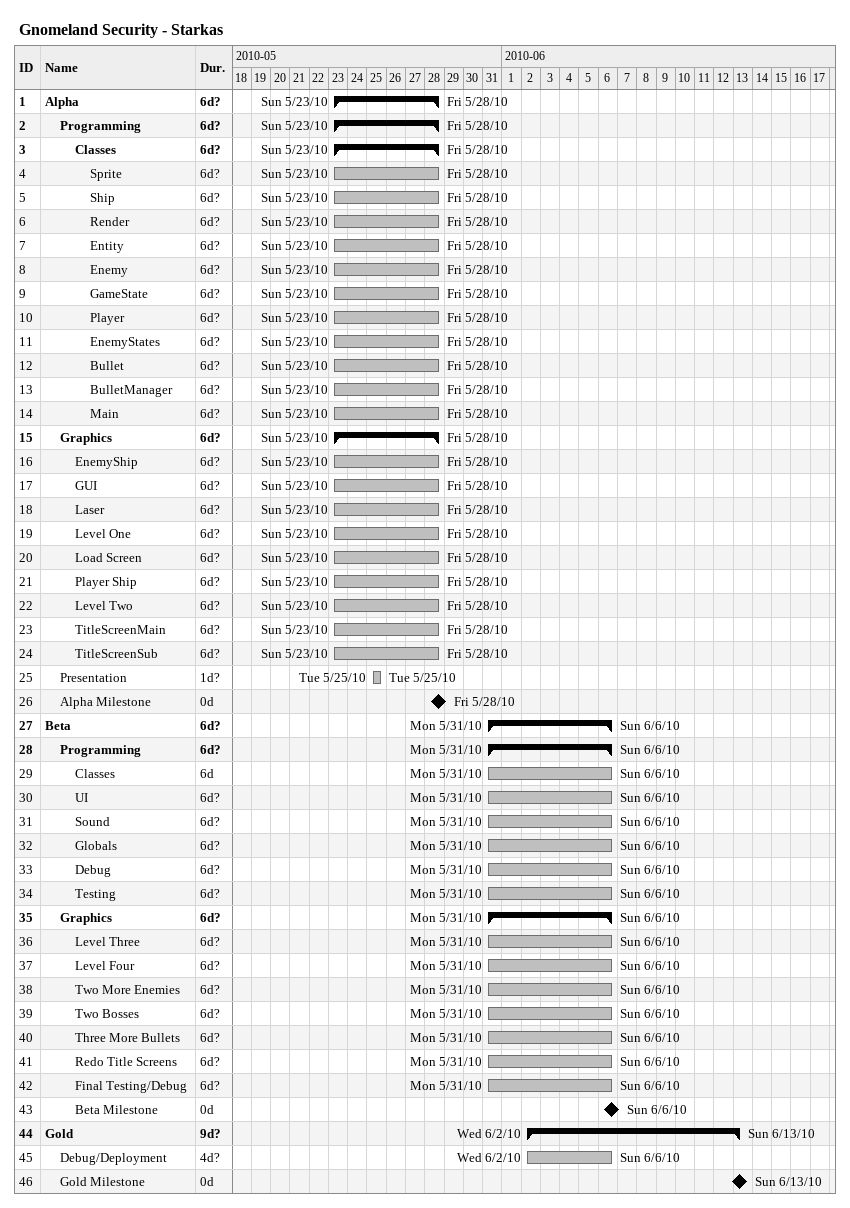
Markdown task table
Gnomeland Security - Starkas

| ID | Level | Task | Duration | Start | Finish |
|---|---|---|---|---|---|
| 1 | 1 | **Alpha** | 6d? | 2010-05-23 | 2010-05-28 |
| 2 | 2 | **Programming** | 6d? | 2010-05-23 | 2010-05-28 |
| 3 | 3 | **Classes** | 6d? | 2010-05-23 | 2010-05-28 |
| 4 | 4 | Sprite | 6d? | 2010-05-23 | 2010-05-28 |
| 5 | 4 | Ship | 6d? | 2010-05-23 | 2010-05-28 |
| 6 | 4 | Render | 6d? | 2010-05-23 | 2010-05-28 |
| 7 | 4 | Entity | 6d? | 2010-05-23 | 2010-05-28 |
| 8 | 4 | Enemy | 6d? | 2010-05-23 | 2010-05-28 |
| 9 | 4 | GameState | 6d? | 2010-05-23 | 2010-05-28 |
| 10 | 4 | Player | 6d? | 2010-05-23 | 2010-05-28 |
| 11 | 4 | EnemyStates | 6d? | 2010-05-23 | 2010-05-28 |
| 12 | 4 | Bullet | 6d? | 2010-05-23 | 2010-05-28 |
| 13 | 4 | BulletManager | 6d? | 2010-05-23 | 2010-05-28 |
| 14 | 4 | Main | 6d? | 2010-05-23 | 2010-05-28 |
| 15 | 2 | **Graphics** | 6d? | 2010-05-23 | 2010-05-28 |
| 16 | 3 | EnemyShip | 6d? | 2010-05-23 | 2010-05-28 |
| 17 | 3 | GUI | 6d? | 2010-05-23 | 2010-05-28 |
| 18 | 3 | Laser | 6d? | 2010-05-23 | 2010-05-28 |
| 19 | 3 | Level One | 6d? | 2010-05-23 | 2010-05-28 |
| 20 | 3 | Load Screen | 6d? | 2010-05-23 | 2010-05-28 |
| 21 | 3 | Player Ship | 6d? | 2010-05-23 | 2010-05-28 |
| 22 | 3 | Level Two | 6d? | 2010-05-23 | 2010-05-28 |
| 23 | 3 | TitleScreenMain | 6d? | 2010-05-23 | 2010-05-28 |
| 24 | 3 | TitleScreenSub | 6d? | 2010-05-23 | 2010-05-28 |
| 25 | 2 | Presentation | 1d? | 2010-05-25 | 2010-05-25 |
| 26 | 2 | Alpha Milestone | 0d | 2010-05-28 | 2010-05-28 |
| 27 | 1 | **Beta** | 6d? | 2010-05-31 | 2010-06-06 |
| 28 | 2 | **Programming** | 6d? | 2010-05-31 | 2010-06-06 |
| 29 | 3 | Classes | 6d | 2010-05-31 | 2010-06-06 |
| 30 | 3 | UI | 6d? | 2010-05-31 | 2010-06-06 |
| 31 | 3 | Sound | 6d? | 2010-05-31 | 2010-06-06 |
| 32 | 3 | Globals | 6d? | 2010-05-31 | 2010-06-06 |
| 33 | 3 | Debug | 6d? | 2010-05-31 | 2010-06-06 |
| 34 | 3 | Testing | 6d? | 2010-05-31 | 2010-06-06 |
| 35 | 2 | **Graphics** | 6d? | 2010-05-31 | 2010-06-06 |
| 36 | 3 | Level Three | 6d? | 2010-05-31 | 2010-06-06 |
| 37 | 3 | Level Four | 6d? | 2010-05-31 | 2010-06-06 |
| 38 | 3 | Two More Enemies | 6d? | 2010-05-31 | 2010-06-06 |
| 39 | 3 | Two Bosses | 6d? | 2010-05-31 | 2010-06-06 |
| 40 | 3 | Three More Bullets | 6d? | 2010-05-31 | 2010-06-06 |
| 41 | 3 | Redo Title Screens | 6d? | 2010-05-31 | 2010-06-06 |
| 42 | 3 | Final Testing/Debug | 6d? | 2010-05-31 | 2010-06-06 |
| 43 | 3 | Beta Milestone | 0d | 2010-06-06 | 2010-06-06 |
| 44 | 1 | **Gold** | 9d? | 2010-06-02 | 2010-06-13 |
| 45 | 2 | Debug/Deployment | 4d? | 2010-06-02 | 2010-06-06 |
| 46 | 2 | Gold Milestone | 0d | 2010-06-13 | 2010-06-13 |
